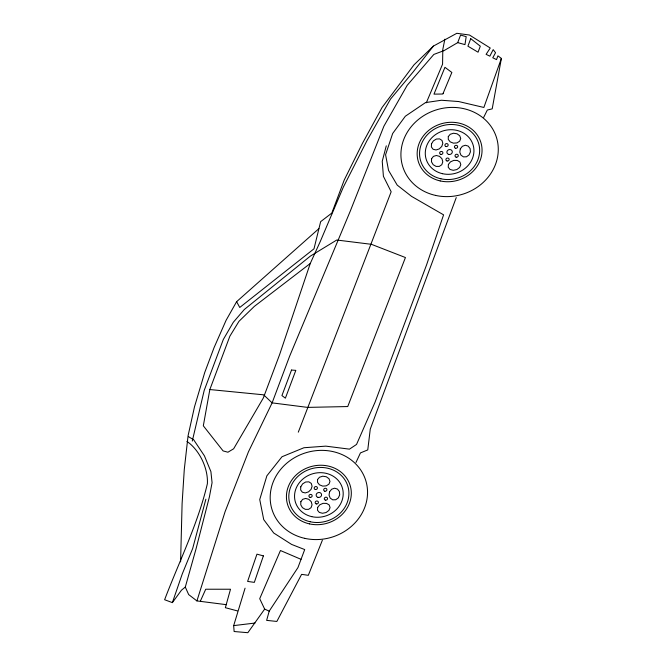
<?xml version="1.0" encoding="UTF-8"?>
<svg xmlns="http://www.w3.org/2000/svg" width="666" height="666" viewBox="0 0 666 666"><rect width="100%" height="100%" fill="white"/><g stroke="black" fill="none" stroke-linecap="round" stroke-linejoin="round"><path stroke-width="1" d="M180.594 561.854L182.101 503.588L184.282 469.472L188.07 435.78L194.472 406.918L204.737 372.477L214.036 347.694L226.074 320.338L236.621 301.673L318.906 228.638M310.248 263.503L254.32 306.402L238.986 321.312L229.853 336.222L209.84 389.543L203.321 425.807L223.102 450.924L227.93 452.214L233.641 448.784L263.303 398.043L279.653 354.487L310.248 263.503L320.313 241.408L343.29 187.229L366.958 140.668L390.542 99.051L413.078 72.02L433.441 46.062L456.818 33.3L469.447 35.023L490.243 48.01L486.097 54.346L489.843 56.169L493.181 49.625L495.554 52.739L492.773 57.776L496.52 59.607L497.927 55.852L501.381 58.425L492.199 108.858L487.329 110.032L483.707 117.324M444.871 39.194L442.815 49.392L442.565 64.194L426.307 102.822M192.291 441.042L204.171 390.509L223.335 339.435L233.316 322.277L244.297 309.507L310.373 256.102L336.763 240.018L371.437 244.322L405.428 257.534L347.744 406.551L307.592 407.392L272.119 402.872L263.628 394.821L209.84 389.543M205.877 499.2L192.665 548.551L182.284 573.876L172.377 602.622L164.619 599.725C179.262 561.23 197.944 523.867 207.392 483.633C208.208 468.29 199.492 449.991 186.913 441.383M386.272 145.829L382.242 161.28L383.408 176.324L391.167 191.758L298.293 432.176M501.381 58.425L483.874 107.459L458.649 101.54L441.433 100.25L425.499 102.606L405.344 116.225L392.665 133.491L385.581 154.737L388.553 170.404L397.202 185.106L411.563 196.378L443.581 214.843L426.59 264.843L375.025 402.272L356.543 444.43L349.467 449.15L325.807 446.137L303.962 447.735L282.001 456.743L266.866 475.832L259.74 499.542L263.719 519.613L273.734 533.025L291.591 544.413L304.703 549.567L297.943 567.59L269.206 611.138L266.633 620.371L276.848 621.445L301.598 574.35L308.316 575.316L322.369 540.234M172.377 602.622L181.477 590.184L185.298 587.071L195.887 549.417L209.415 496.844L212.071 482.683L210.906 471.628L204.437 455.852L193.656 439.751L188.595 436.746M301.04 559.332L280.444 550.524L259.715 598.692L264.66 609.099L247.844 632.7L234.124 631.518L233.683 625.615L245.071 588.17M226.482 604.686L196.92 600.915L225.058 511.763L248.41 451.898L272.119 402.872L289.585 356.31L350.166 211.372L383.899 126.19L407.201 85.323L433.841 54.429L444.139 50.566L457.7 42.632L460.572 35.098L466.192 36.63L464.968 44.614L457.7 42.632M456.252 197.577L370.271 429.095L367.765 449.908L360.448 452.913L355.977 462.462M200.416 601.023L205.727 589.227L230.511 589.235L225.358 607.692L237.429 610.913M433.441 46.062L414.011 64.827L382.051 107.517L362.329 143.565L344.222 180.036L331.818 213.087L320.637 221.661L313.994 248.809L239.752 307.467L236.621 301.673M233.683 625.615L255.003 623.043M264.66 609.099L269.206 611.138M196.92 600.915L188.669 594.58L185.298 587.071M317.549 479.537L317.54 482.359L319.464 484.815L322.719 486.122L326.257 485.855L328.962 484.124L329.986 481.451L328.987 478.704L326.29 476.748L322.752 476.198L319.497 477.239L317.549 479.537M448.285 136.58L448.276 139.402L450.199 141.858L453.454 143.165L456.993 142.899L459.698 141.167L460.722 138.495L459.723 135.747L457.026 133.791L453.488 133.242L450.233 134.282L448.285 136.58M300.849 501.714L300.766 504.82L302.439 507.667L305.353 509.365L308.566 509.357L311.072 507.658L312.063 504.803L311.23 501.698L308.841 499.325L305.644 498.443L302.664 499.333L300.849 501.714M431.585 158.758L431.501 161.863L433.175 164.71L436.088 166.408L439.302 166.4L441.808 164.702L442.798 161.846L441.966 158.741L439.577 156.368L436.38 155.494L433.4 156.377L431.585 158.758M300.766 486.821L300.657 489.926L302.339 492.207L305.269 492.932L308.525 491.874L311.064 489.368L312.079 486.205L311.263 483.399L308.858 481.834L305.636 482.009L302.622 483.866L300.766 486.821M431.501 143.864L431.393 146.97L433.075 149.251L436.005 149.975L439.26 148.918L441.799 146.412L442.823 143.248L441.999 140.443L439.593 138.878L436.372 139.052L433.358 140.909L431.501 143.864M317.657 507.392L317.499 510.223L319.305 512.412L322.502 513.27L326.082 512.529L328.904 510.422L330.07 507.609L329.212 504.995L326.606 503.404L323.068 503.338L319.738 504.828L317.657 507.392M448.393 164.435L448.235 167.266L450.041 169.455L453.238 170.313L456.818 169.572L459.64 167.466L460.805 164.652L459.948 162.038L457.342 160.448L453.804 160.381L450.474 161.871L448.393 164.435M329.578 491.799L329.046 495.104L330.211 498.101L332.709 499.833L335.739 499.75L338.345 497.877L339.702 494.813L339.369 491.525L337.454 489.06L334.582 488.203L331.643 489.219L329.578 491.799M460.314 148.843L459.781 152.148L460.947 155.145L463.444 156.876L466.475 156.793L469.08 154.92L470.437 151.856L470.104 148.568L468.198 146.104L465.318 145.246L462.379 146.262L460.314 148.843M263.386 555.877L254.329 582.375L247.61 581.41L256.951 554.162L263.386 555.877M291.517 370.046L281.934 395.579L285.389 398.16L295.821 370.371L291.517 370.046M443.165 93.273L442.882 94.023L433.991 94.131L444.938 67.308L451.856 72.461L443.165 93.273M470.737 38.67L467.915 46.179L478.055 52.198L480.311 46.187L470.737 38.67M304.737 538.344A49.076 44.181 -16.8 0 0 366.275 482.326A49.076 44.181 -16.8 0 0 285.581 464.244A49.076 44.181 -16.8 0 0 304.737 538.344M309.449 523.884A32.717 29.454 -16.8 0 0 350.474 486.546A32.717 29.454 -16.8 0 0 296.678 474.492A32.717 29.454 -16.8 0 0 309.449 523.884M311.805 516.658A24.534 22.095 -16.8 0 0 342.574 488.653A24.534 22.095 -16.8 0 0 302.222 479.612A24.534 22.095 -16.8 0 0 311.805 516.658M324.825 491.217A1.64 1.482 -16.8 0 0 326.881 489.343A1.64 1.482 -16.8 0 0 324.184 488.736A1.64 1.482 -16.8 0 0 324.825 491.217M318.073 497.394A2.739 2.464 -16.8 0 0 321.512 494.264A2.739 2.464 -16.8 0 0 317.008 493.256A2.739 2.464 -16.8 0 0 318.073 497.394M315.326 489.493A1.64 1.482 -16.8 0 0 317.382 487.612A1.64 1.482 -16.8 0 0 314.685 487.004A1.64 1.482 -16.8 0 0 315.326 489.493M310.065 497.344A1.64 1.482 -16.8 0 0 312.121 495.471A1.64 1.482 -16.8 0 0 309.424 494.863A1.64 1.482 -16.8 0 0 310.065 497.344M316.317 503.929A1.64 1.482 -16.8 0 0 318.373 502.056A1.64 1.482 -16.8 0 0 315.676 501.448A1.64 1.482 -16.8 0 0 316.317 503.929M325.433 500.141A1.64 1.482 -16.8 0 0 327.497 498.268A1.64 1.482 -16.8 0 0 324.792 497.66A1.64 1.482 -16.8 0 0 325.433 500.141M310.148 521.744A30.286 27.264 -16.8 0 0 348.127 487.171A30.286 27.264 -16.8 0 0 298.318 476.007A30.286 27.264 -16.8 0 0 310.148 521.744M440.884 178.788A30.286 27.264 -16.8 0 0 478.862 144.214A30.286 27.264 -16.8 0 0 429.062 133.05A30.286 27.264 -16.8 0 0 440.884 178.788M456.168 157.184A1.64 1.482 -16.8 0 0 458.233 155.311A1.64 1.482 -16.8 0 0 455.527 154.703A1.64 1.482 -16.8 0 0 456.168 157.184M447.053 160.972A1.64 1.482 -16.8 0 0 449.109 159.099A1.64 1.482 -16.8 0 0 446.411 158.491A1.64 1.482 -16.8 0 0 447.053 160.972M440.8 154.387A1.64 1.482 -16.8 0 0 442.865 152.514A1.64 1.482 -16.8 0 0 440.159 151.906A1.64 1.482 -16.8 0 0 440.8 154.387M446.062 146.537A1.64 1.482 -16.8 0 0 448.118 144.655A1.64 1.482 -16.8 0 0 445.421 144.056A1.64 1.482 -16.8 0 0 446.062 146.537M448.809 154.437A2.739 2.464 -16.8 0 0 452.247 151.307A2.739 2.464 -16.8 0 0 447.743 150.3A2.739 2.464 -16.8 0 0 448.809 154.437M455.561 148.26A1.64 1.482 -16.8 0 0 457.617 146.387A1.64 1.482 -16.8 0 0 454.92 145.779A1.64 1.482 -16.8 0 0 455.561 148.26M442.54 173.701A24.534 22.095 -16.8 0 0 473.31 145.696A24.534 22.095 -16.8 0 0 432.958 136.655A24.534 22.095 -16.8 0 0 442.54 173.701M440.184 180.927A32.717 29.454 -16.8 0 0 481.21 143.59A32.717 29.454 -16.8 0 0 427.414 131.535A32.717 29.454 -16.8 0 0 440.184 180.927M435.481 195.388A49.076 44.181 -16.8 0 0 497.011 139.369A49.076 44.181 -16.8 0 0 416.317 121.287A49.076 44.181 -16.8 0 0 435.481 195.388"/></g></svg>
